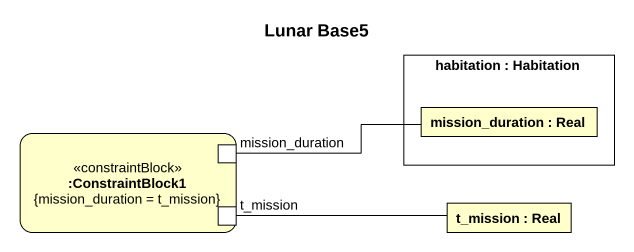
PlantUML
@startuml
title Lunar Base5
rectangle "habitation : Habitation" as habitation {
  rectangle "mission_duration : Real" as mission_duration
}
rectangle ":ConstraintBlock1\n{mission_duration = t_mission}" as ConstraintBlock1 <<constraintBlock>> {
  port "mission_duration" as mission_duration_2
  port t_mission
}
rectangle "t_mission : Real" as t_mission_2
mission_duration_2 -right- mission_duration
t_mission -right- t_mission_2
@enduml
